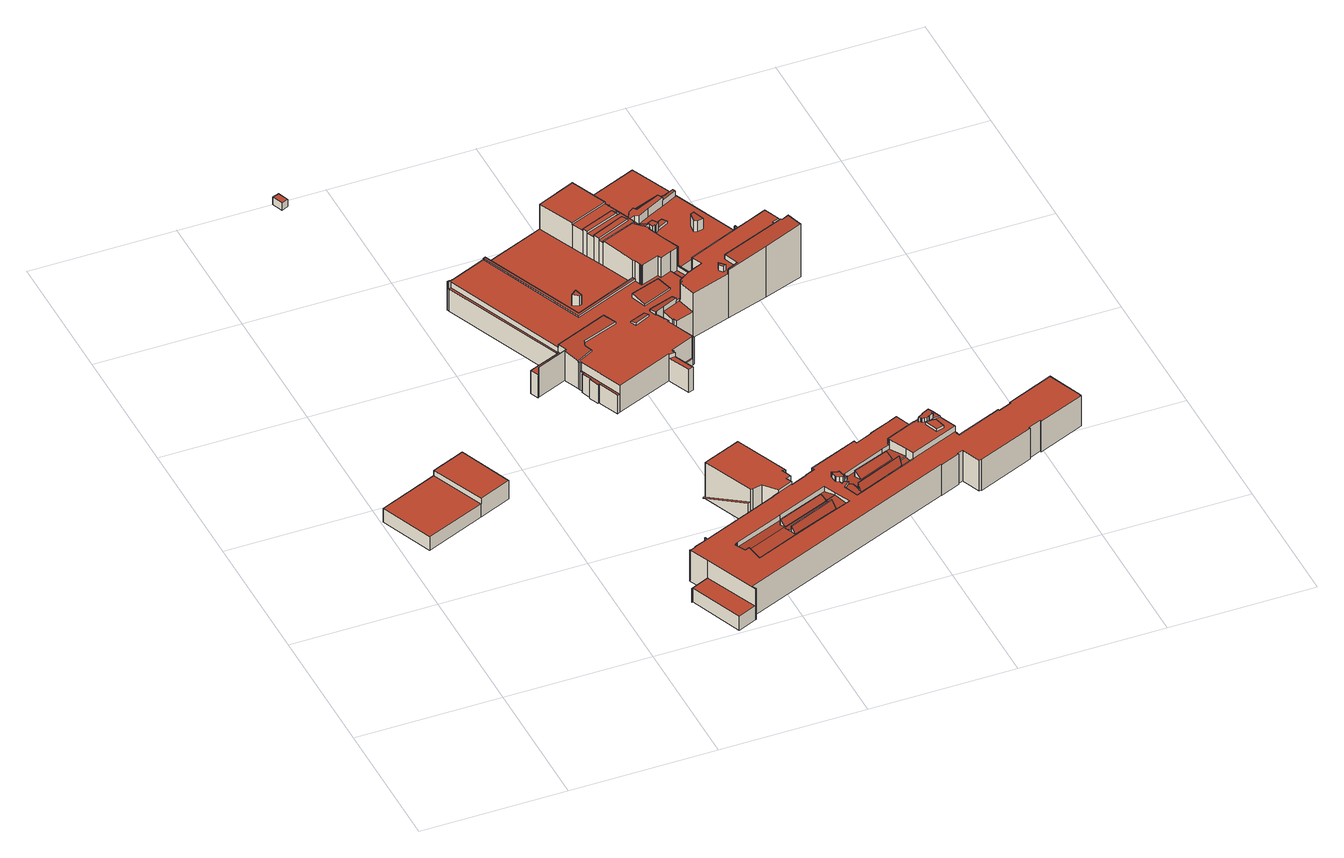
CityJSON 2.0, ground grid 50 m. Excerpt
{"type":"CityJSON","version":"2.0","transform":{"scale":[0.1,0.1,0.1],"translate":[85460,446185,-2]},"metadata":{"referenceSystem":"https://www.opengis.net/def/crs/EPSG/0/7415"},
"CityObjects":{
"building1":{"type":"Building","attributes":{"b3_bag_bag_overlap":0,"b3_dak_type":"multiple horizontal","b3_h_dak_50p":4.38,"b3_h_dak_70p":6.24,"b3_h_dak_max":8.24,"b3_h_dak_min":4.1,"b3_h_maaiveld":-0.932,"b3_kas_warenhuis":false,"b3_mutatie_ahn3_ahn4":false,"b3_opp_buitenmuur":696.42,"b3_opp_dak_plat":700.08,"b3_opp_dak_schuin":0,"b3_opp_grond":700.08,"b3_opp_scheidingsmuur":10.37,"b3_reconstructie_onvolledig":false,"b3_rmse_lod12":1.54,"b3_rmse_lod13":1.54,"b3_rmse_lod22":0.111,"b3_val3dity_lod12":"[]","b3_val3dity_lod13":"[]","b3_val3dity_lod22":"[]","b3_volume_lod12":5016.52,"b3_volume_lod13":5016.52,"b3_volume_lod22":4171.41,"geconstateerd":false,"oorspronkelijkbouwjaar":2004,"status":"Pand in gebruik"},"children":["building1-1"]},
"building1-1":{"type":"BuildingPart","parents":["building1"],"geometry":[{"type":"Solid","lod":"2.2","boundaries":[[[[0,1,2,3,4,5,6,7]],[[8,3,2,9]],[[10,4,3,8]],[[9,2,1,11]],[[12,13,14,15]],[[15,14,0,7,16]],[[17,6,5,13,12]],[[16,7,6,17]],[[13,5,4,10]],[[11,1,0,14]],[[16,17,12,15]],[[11,14,13,10,8,9]]]],"semantics":{"surfaces":[{"type":"GroundSurface"},{"type":"WallSurface","on_footprint_edge":true},{"type":"WallSurface","on_footprint_edge":false},{"type":"RoofSurface"}],"values":[[0,1,1,1,2,1,1,1,1,1,3,3]]}}]},
"building2":{"type":"Building","attributes":{"b3_dak_type":"horizontal","b3_h_dak_50p":1.84,"b3_h_dak_70p":1.85,"b3_h_dak_max":1.9,"b3_h_dak_min":1.78,"b3_h_maaiveld":-1.11,"b3_kas_warenhuis":false,"b3_mutatie_ahn3_ahn4":false,"b3_opp_buitenmuur":38.38,"b3_opp_dak_plat":9.99,"b3_opp_dak_schuin":0,"b3_opp_grond":9.99,"b3_opp_scheidingsmuur":0,"b3_reconstructie_onvolledig":false,"b3_rmse_lod12":0.0242,"b3_rmse_lod13":0.0242,"b3_rmse_lod22":0.0225,"b3_val3dity_lod12":"[]","b3_val3dity_lod13":"[]","b3_val3dity_lod22":"[]","b3_volume_lod12":29.57,"b3_volume_lod13":29.57,"b3_volume_lod22":29.48,"geconstateerd":false,"oorspronkelijkbouwjaar":1992,"status":"Pand in gebruik"},"children":["building2-1"]},
"building2-1":{"type":"BuildingPart","parents":["building2"],"geometry":[{"type":"Solid","lod":"2.2","boundaries":[[[[18,19,20,21]],[[22,20,19,23]],[[24,21,20,22]],[[25,18,21,24]],[[23,19,18,25]],[[23,25,24,22]]]],"semantics":{"surfaces":[{"type":"GroundSurface"},{"type":"WallSurface","on_footprint_edge":true},{"type":"RoofSurface"}],"values":[[0,1,1,1,1,2]]}}]},
"building3":{"type":"Building","attributes":{"b3_bag_bag_overlap":0,"b3_dak_type":"slanted","b3_h_dak_50p":10.85,"b3_h_dak_70p":10.88,"b3_h_dak_max":15.21,"b3_h_dak_min":-0.99,"b3_h_maaiveld":-1.17,"b3_kas_warenhuis":false,"b3_mutatie_ahn3_ahn4":false,"b3_opp_buitenmuur":5917.38,"b3_opp_dak_plat":4438.51,"b3_opp_dak_schuin":852.81,"b3_opp_grond":3649.98,"b3_opp_scheidingsmuur":0,"b3_reconstructie_onvolledig":false,"b3_rmse_lod12":1.74,"b3_rmse_lod13":0.94,"b3_rmse_lod22":0.356,"b3_val3dity_lod12":"[]","b3_val3dity_lod13":"[]","b3_val3dity_lod22":"[303]","b3_volume_lod12":43970.38,"b3_volume_lod13":42569.46,"b3_volume_lod22":42365.7,"geconstateerd":false,"oorspronkelijkbouwjaar":1930,"status":"Pand in gebruik"},"children":["building3-1"]},
"building3-1":{"type":"BuildingPart","parents":["building3"],"geometry":[{"type":"MultiSurface","lod":"2.2","boundaries":[[[26,27,28,29,30,31,32,33,34,35,36,37,38,39,40,41,42,43,44,45,46,47,48,49,50,51,52,53,54,55,56,57,58,59,60,61,62,63,64,65,66,67,68,69,70,71,72,73,74,75,76,77,78,79,80,81,82,83,84,85,86,87,88,89,90,91,92,93,94,95,96,97,98,99,100,101,102,103,104,105,106,107,108,109,110,111,112,113,114,115,116,117,118]],[[119,120,121,122]],[[123,102,101,124]],[[124,101,100,125]],[[125,100,99,126]],[[127,117,116,128]],[[129,118,117,127]],[[130,131,132,133]],[[134,135,131,130]],[[136,98,97,137]],[[137,97,96,138]],[[139,86,85,140,141]],[[142,87,86,139]],[[126,99,98,136]],[[138,96,95,143]],[[144,31,30,145]],[[141,140,146,147]],[[148,149,78,77,150]],[[150,77,76,151]],[[152,69,68,153]],[[154,155,156,157]],[[158,74,73,155,154]],[[153,68,67,159]],[[160,65,64,161]],[[161,64,63,162]],[[163,62,61,164]],[[162,63,62,163]],[[165,47,46,166]],[[166,46,45,167]],[[168,38,37,169]],[[170,41,40,171]],[[172,33,32,173]],[[173,32,31,144]],[[133,132,174,175]],[[176,28,27,177]],[[178,179,180,181]],[[182,109,108,183]],[[128,116,115,184]],[[184,115,114,185]],[[186,112,111,187]],[[187,111,110,188]],[[188,110,109,182]],[[189,106,105,190]],[[191,107,106,189]],[[183,108,107,191]],[[192,171,40,39,193]],[[167,45,44,194]],[[44,195,194]],[[196,43,42,197]],[[197,42,41,170]],[[198,196,171,192]],[[199,36,35,200]],[[169,37,36,199]],[[195,44,43,196,198]],[[194,195,193,201]],[[201,193,39,38,168]],[[202,51,50,203]],[[204,205,70,69,152]],[[151,76,75,206]],[[207,208,209,210,211]],[[212,80,79,213,214]],[[208,83,82,215]],[[216,217,218,215,219]],[[220,221,222,223]],[[224,225,226,227]],[[227,226,135,134]],[[228,229,230,231]],[[145,30,29,121]],[[122,121,29,28,176]],[[232,233,234]],[[235,236,234]],[[237,238,239,240,241]],[[242,113,112,186]],[[185,114,113,242]],[[243,244,55,54,245,246]],[[247,248,225,224]],[[249,250,251,252]],[[252,251,248,247]],[[253,26,118,129]],[[200,35,34,120,119]],[[254,255,256,257]],[[258,93,92,259]],[[260,94,93,258]],[[261,262,263,264]],[[147,146,264,265]],[[266,267,268,235]],[[219,215,82,81,269]],[[270,84,83,208,207]],[[265,264,263,271,272]],[[273,274,275,276]],[[277,278,279,280,281]],[[282,142,279,278]],[[120,34,33,172]],[[283,284,259,285]],[[143,95,94,260]],[[286,287,288]],[[289,236,235,268,288]],[[290,291,221,220]],[[233,232,291,290]],[[292,104,103,293]],[[293,103,102,123]],[[190,105,104,292]],[[140,85,84,270]],[[231,230,294,295]],[[296,297,205,204]],[[298,299,267,266,300]],[[301,302,303]],[[299,298,303]],[[304,66,65,160,305]],[[305,160,306,307]],[[308,56,55,244]],[[245,54,53,309]],[[310,311,244,243]],[[312,313,314,311,310,315]],[[246,245,316,317]],[[309,53,52,316]],[[317,316,52,51,202]],[[318,319,320,321]],[[322,323,324,325]],[[323,322,326]],[[269,81,80,212]],[[211,210,149,148]],[[213,79,78,149]],[[210,209,218,217]],[[214,213,217,216]],[[327,90,89,328]],[[328,89,88,329]],[[330,331,332,333]],[[334,335,336,337]],[[337,336,338,339]],[[339,338,250,249]],[[241,240,335,334]],[[240,239,340]],[[315,310,341,342]],[[342,341,343,344,345]],[[346,164,61,60,347]],[[307,306,164,346]],[[348,349,350,351,352]],[[353,354,355,356]],[[356,355,357,358]],[[285,259,92,91,359]],[[360,361,359,362]],[[284,363,331,330]],[[364,365,274,273]],[[366,367,368,369]],[[58,370,371,59]],[[57,372,373,374]],[[370,58,374]],[[375,59,371,313,312]],[[373,372,314,313]],[[372,57,56,308]],[[347,60,59,375]],[[376,287,286,377]],[[362,359,91,90,327]],[[378,379,380,381]],[[369,368,349,348]],[[351,350,361,360]],[[352,351,382,383]],[[383,382,229,228]],[[157,156,71,70,205]],[[384,72,71,156]],[[155,73,72,384]],[[333,332,385,386]],[[387,388,389,390]],[[391,392,393,388,387,394]],[[390,389,393,392]],[[395,396,397,388,387]],[[394,387,388,398,399,400]],[[325,324,401]],[[402,403,404,405]],[[405,404,406,407]],[[408,409,403,402]],[[281,280,409,408]],[[410,411,379,378]],[[381,380,412,413]],[[413,412,365,364]],[[414,415,416,417]],[[417,416,418,419]],[[400,399,319,318]],[[399,398,354,353]],[[321,320,415,414]],[[175,174,420,255,254]],[[421,422,262,261]],[[423,424,422,421]],[[179,425,426,271]],[[425,179,178,427]],[[272,271,426,363,284,283]],[[329,88,87,142,282]],[[255,420,236,289]],[[223,222,428]],[[300,266,428]],[[206,75,74,158,429]],[[429,158,297,296]],[[377,286,302,430]],[[430,302,301,340]],[[407,406,431,432]],[[433,434,278,277]],[[295,294,434,433]],[[435,436,411,410]],[[276,275,436,435]],[[345,344,159,437]],[[437,159,67,66,304]],[[344,343,203,438]],[[438,203,50,49,439]],[[440,441,442]],[[358,357,424,423]],[[443,444,445,180]],[[181,180,445,441,440]],[[432,431,446,447]],[[447,446,448,449]],[[449,448,367,366]],[[419,418,450,451]],[[451,450,392,391]],[[386,385,396,395]],[[452,453,454]],[[444,443,454]],[[453,452,397,396]],[[455,48,47,165]],[[439,49,48,455]],[[177,27,26,253]],[[257,256,238,237]],[[171,196,197,170]],[[193,195,198,192]],[[172,173,144,145,121,120]],[[309,316,245]],[[217,213,149,210]],[[218,209,208,215]],[[214,216,219,269,212]],[[164,306,160,161,162,163]],[[373,313,371,370,374]],[[372,308,244,311,314]],[[430,340,376,377]],[[155,384,156]],[[393,389,388]],[[325,401,326,322]],[[399,353,356,319]],[[363,426,425,427,442,331]],[[434,294,230,229,382,351,360,362,327,328,329,282,278]],[[223,428,266,235,234,233,290,220]],[[300,428,222,221,291,232,234,236,420,174,132,131,135,226,225,248,251,250,338,336,298]],[[297,158,154,157,205]],[[302,286,288,268,267,299,303]],[[340,301,303,298,336,335,240]],[[367,448,446,431,406,404,403,409,280,279,142,139,141,147,265,272,283,285,359,361,350,349,368],[275,274,365,412,380,379,411,436]],[[276,435,410,378,381,413,364,273]],[[437,304,305,307,346,347,375,312,315,342,345]],[[203,343,341,310,243,246,317,202]],[[181,440,442,427,178]],[[449,366,369,348,352,383,228,231,295,433,277,281,408,402,405,407,432,447]],[[451,391,394,400,318,321,414,417,419]],[[453,396,385,332,331,442,441,445,444,454]],[[397,452,454,443,180,179,271,263,262,422,424,357,355,354,398,388],[401,324,323,326]],[[177,253,129,127,128,184,185,242,186,187,188,182,183,191,189,190,292,293,123,124,125,126,136,137,138,143,260,258,259,284,330,333,386,395,387,390,392,450,418,416,415,320,319,356,358,423,421,261,264,146,140,270,207,211,148,150,151,206,429,296,204,152,153,159,344,438,439,455,165,166,167,194,201,168,169,199,200,119,122,176],[254,257,237,241,334,337,339,249,252,247,224,227,134,130,133,175]],[[238,256,255,289,288,287,376,340,239]]],"semantics":{"surfaces":[{"type":"GroundSurface"},{"type":"WallSurface","on_footprint_edge":false},{"type":"WallSurface","on_footprint_edge":true},{"type":"RoofSurface"}],"values":[0,1,2,2,2,2,2,1,1,2,2,2,2,2,2,2,1,2,2,2,1,2,2,2,2,2,2,2,2,2,2,2,2,1,2,1,2,2,2,2,2,2,2,2,2,2,2,2,2,2,1,2,2,2,1,2,2,2,2,1,2,2,1,1,1,1,1,2,2,1,1,1,2,2,2,1,1,1,2,2,1,2,2,1,1,1,2,2,1,1,1,1,2,1,2,1,1,1,1,2,2,2,2,1,1,1,1,1,2,1,2,2,1,1,1,2,2,1,1,1,2,1,2,1,1,2,2,1,1,1,1,1,1,1,1,2,1,1,1,1,2,1,1,1,1,2,2,2,1,1,2,2,1,2,1,1,1,1,1,2,2,2,1,1,1,1,1,1,1,1,1,1,1,1,1,1,1,1,1,1,1,1,1,1,1,1,1,2,1,1,1,2,1,1,1,1,1,1,1,1,1,2,1,2,1,1,1,1,1,1,1,1,1,1,1,1,1,2,2,2,1,3,3,3,3,3,3,3,3,3,3,3,3,3,3,3,3,3,3,3,3,3,3,3,3,3,3,3,3,3,3,3,3,3]}}]},
"building4":{"type":"Building","attributes":{"b3_bag_bag_overlap":8.83,"b3_dak_type":"multiple horizontal","b3_h_dak_50p":8.65,"b3_h_dak_70p":8.88,"b3_h_dak_max":20.26,"b3_h_dak_min":-0.68,"b3_h_maaiveld":-1.91,"b3_kas_warenhuis":false,"b3_mutatie_ahn3_ahn4":false,"b3_opp_buitenmuur":7132.09,"b3_opp_dak_plat":5559.11,"b3_opp_dak_schuin":498.47,"b3_opp_grond":5441.88,"b3_opp_scheidingsmuur":78.03,"b3_reconstructie_onvolledig":false,"b3_rmse_lod12":3.61,"b3_rmse_lod13":1.05,"b3_rmse_lod22":0.422,"b3_val3dity_lod12":"[]","b3_val3dity_lod13":"[]","b3_val3dity_lod22":"[303]","b3_volume_lod12":58757.96,"b3_volume_lod13":65928.94,"b3_volume_lod22":64118.16,"geconstateerd":false,"oorspronkelijkbouwjaar":2007,"status":"Pand in gebruik"},"children":["building4-1"]},
"building4-1":{"type":"BuildingPart","parents":["building4"],"geometry":[{"type":"Solid","lod":"2.2","boundaries":[[[[456,457,458,459,460,461,462,463,464,465,466,467,468,469,470,471,472,473,474,475,476,477,478,479,480,481,482,483,484,485,486,487,488,489,490,491,492,493,494,495,496,497,498,499,500,501,502,503,504,505,506,507,508,509,510,511,512,513,514,515,516,517,518,519]],[[520,468,467,521]],[[521,467,466,522]],[[523,469,468,520]],[[524,470,469,523]],[[525,503,502,526]],[[527,528,529]],[[527,530,531,532,533]],[[533,532,534,535]],[[536,462,461,537]],[[538,539,464,463,540]],[[540,463,462,536,541]],[[537,461,460,542]],[[543,544,456,519,545]],[[546,547,548,549]],[[550,511,510,551]],[[552,553,554,555]],[[556,509,508,557]],[[557,508,507,558,559]],[[560,561,562,563]],[[564,565,566,567]],[[568,569,565,564]],[[551,510,509,556]],[[570,504,503,525]],[[571,506,505,572]],[[572,505,504,570]],[[573,497,496,574]],[[575,576,577,578]],[[579,580,581,582,583]],[[584,585,586,587,588]],[[589,494,493,590,591]],[[592,471,470,524]],[[593,477,476,594]],[[595,481,480,596,597]],[[598,478,477,593]],[[599,600,601,602,603]],[[603,602,604,605]],[[606,607,608,609]],[[610,611,600,599]],[[612,613,614,611,610]],[[615,616,617,618,619]],[[609,608,492,491,620]],[[621,622,586,585]],[[623,624,625,626]],[[627,490,489,628]],[[628,489,488,629]],[[630,631,624,623]],[[632,633,634,635]],[[635,634,636,637]],[[638,639,640,641,642]],[[642,641,637,643]],[[644,552,645,646]],[[646,645,616,615]],[[647,648,649,650]],[[651,500,499,652]],[[653,654,655,656,657]],[[658,659,660,661]],[[662,663,664,665,666]],[[667,668,669,670]],[[671,672,670,673]],[[666,665,633,632]],[[674,675,668,667]],[[639,487,486,676]],[[677,678,679,680]],[[605,604,678,677]],[[681,682,479,478,598]],[[683,684,682,681]],[[685,686,687,688]],[[688,687,689,690,691]],[[690,689,692,693]],[[673,670,669,648,647]],[[617,694,622,621]],[[695,696,694,617,616]],[[596,480,479,682]],[[652,499,498,696,695]],[[561,501,500,651]],[[697,698,699,700]],[[563,562,701,580,579]],[[702,703,704]],[[535,534,704]],[[529,528,705,706,707]],[[590,493,492,608]],[[708,709,710,711]],[[574,496,495,587]],[[588,587,495,494,589]],[[712,472,471,592]],[[713,712,714,715]],[[716,717,475,474,718]],[[718,474,473,719,720]],[[721,483,482,722]],[[723,722,482,481,595]],[[724,725,722,723]],[[715,714,539,538]],[[726,727,728,729]],[[730,726,731,732]],[[733,734,735,736]],[[737,738,734,733]],[[522,466,465,739]],[[739,465,464,539]],[[643,637,636,629,740]],[[740,629,488,487,639,638]],[[741,742,743,731]],[[578,577,655,654]],[[744,745,746,747,748,749]],[[750,751,738,737]],[[752,518,517,751,750]],[[753,754,654,653]],[[549,548,544,543]],[[755,756,757,553,552,644]],[[758,759,676,760]],[[706,705,703,702]],[[576,485,484,761]],[[762,763,764,765]],[[760,676,486,485,576,575]],[[761,484,483,721]],[[766,767,768,769]],[[770,771,772,773,754,753]],[[774,775,776,777]],[[777,776,778,779]],[[641,640,780,778]],[[781,782,729,783]],[[779,778,780,727,726,730]],[[732,731,743,784,775,774]],[[785,786,742,741]],[[775,784,786,785]],[[787,788,771,770]],[[783,729,728,789,790,791]],[[788,792,793,794]],[[791,790,795,796]],[[796,795,782,781]],[[797,798,799,800]],[[800,799,756,755]],[[801,802,803,804,805]],[[719,473,472,712,713]],[[806,807,717,716]],[[805,804,513,512,808]],[[700,699,809,810]],[[810,809,808,811]],[[558,507,506,571]],[[812,813,814,815]],[[661,660,816,817]],[[555,554,701,562]],[[817,816,818,819]],[[820,821,822,823,824]],[[825,826,807,806]],[[736,735,746,745]],[[827,828,745,744]],[[754,773,759,758]],[[815,814,683,826,825]],[[583,582,829,830]],[[831,832,613,612]],[[591,590,585,584]],[[833,834,835,836]],[[696,498,497,573]],[[611,614,837,838]],[[839,840,709,708]],[[841,842,601,600]],[[843,844,845,846]],[[846,845,847,848]],[[849,850,607,606,851]],[[838,837,842,841]],[[852,514,513,804]],[[811,808,512,511,550]],[[619,618,853,854]],[[855,856,840,839]],[[857,858,856,855]],[[859,860,832,831]],[[680,679,860,859]],[[861,862,547,546]],[[862,457,456,544]],[[863,458,457,862,861]],[[864,865,459,458,863]],[[559,558,866,867]],[[567,566,868,869]],[[582,581,757,756]],[[870,871,803,802]],[[872,873,871,870]],[[874,875,876,877]],[[830,829,875,874]],[[878,872,767,766]],[[748,747,879,880]],[[869,868,569,568]],[[526,502,501,561,560]],[[819,818,659,658]],[[867,866,698,697]],[[877,876,802,801]],[[749,748,873,872,878]],[[769,768,881,882]],[[751,517,516,879]],[[880,879,516,515,883]],[[883,515,514,852]],[[650,649,792,788,787]],[[790,789,772,771]],[[720,719,884,885]],[[594,476,475,717]],[[886,887,888,889]],[[889,888,813,812]],[[890,891,834,833]],[[882,881,828,827]],[[836,835,892,893]],[[893,892,891,890]],[[626,625,850,849,894]],[[894,849,530,527]],[[691,690,672,671]],[[854,853,686,685]],[[885,884,895,896]],[[620,491,490,627]],[[848,847,531,530]],[[851,606,844,843]],[[542,460,459,865]],[[541,536,865,864]],[[657,656,897,898]],[[898,897,899,900]],[[900,899,901,902]],[[903,904,798,797]],[[902,901,904,903]],[[707,706,905,906]],[[907,908,909,910,631,630]],[[794,793,675,674]],[[597,596,911,725,724]],[[725,911,684,683,814]],[[693,692,821,820]],[[912,913,763,762]],[[914,915,913,912]],[[765,764,915,914]],[[916,917,858,857]],[[896,895,887,886]],[[918,919,910,909,908]],[[908,909,920,921]],[[906,905,909,908,907]],[[711,710,917,916]],[[545,519,518,752]],[[921,920,922,923]],[[923,922,664,663]],[[824,823,663,662]],[[823,822,919,918]],[[739,539,714,712,592,524,523,520,521,522]],[[740,638,642,643]],[[703,705,528,527,533,535,704]],[[732,774,777,779,730]],[[786,784,743,742]],[[796,781,783,791]],[[555,562,561,651,652,695,616,645,552]],[[754,758,760,575,578,654]],[[591,584,588,589]],[[696,573,574,587,586,622,694]],[[838,841,600,611]],[[680,859,831,612,610,599,603,605,677]],[[862,544,548,547]],[[757,581,580,701,554,553]],[[869,568,564,567]],[[819,658,661,817]],[[867,697,700,810,811,550,551,556,557,559]],[[877,801,805,808,809,699,698,866,558,571,572,570,525,526,560,563,579,583,830,874],[659,818,816,660]],[[751,879,747,746,735,734,738]],[[883,852,804,803,871,873,748,880]],[[772,789,728,727,780,640,639,676,759,773],[764,763,913,915]],[[594,717,807,826,683,681,598,593]],[[882,827,744,749,878,766,769]],[[893,890,833,836]],[[851,843,846,848,530,849]],[[906,907,630,623,626,894,527,529,707]],[[865,536,537,542]],[[902,903,797,800,755,644,646,615,619,854,685,688,691,671,673,647,650,787,770,753,653,657,898,900]],[[675,793,792,649,648,669,668]],[[597,724,723,595]],[[684,911,596,682]],[[765,914,912,762]],[[896,886,889,812,815,825,806,716,718,720,885]],[[823,918,908,921,923,663]],[[711,916,857,855,839,708]],[[545,752,750,737,733,736,745,828,881,768,767,872,870,802,876,875,829,582,756,799,798,904,901,899,897,656,655,577,576,761,721,722,725,814,813,888,887,895,884,719,713,715,538,540,541,864,863,861,546,549,543],[566,565,569,868],[891,892,835,834]],[[664,922,920,909,905,706,702,704,534,532,531,847,845,844,606,609,620,627,628,629,636,634,633,665]],[[824,662,666,632,635,637,641,778,776,775,785,741,731,726,729,782,795,790,771,788,794,674,667,670,672,690,693,820]],[[919,822,821,692,689,687,686,853,618,617,621,585,590,608,607,850,625,624,631,910],[679,678,604,602,601,842,837,614,613,832,860],[917,710,709,840,856,858]]]],"semantics":{"surfaces":[{"type":"GroundSurface"},{"type":"WallSurface","on_footprint_edge":true},{"type":"WallSurface","on_footprint_edge":false},{"type":"RoofSurface"}],"values":[[0,1,1,1,1,1,2,2,2,1,1,1,1,1,2,1,2,1,1,2,2,2,1,1,1,1,1,2,2,2,1,1,1,1,1,2,2,2,2,2,2,1,2,2,1,1,2,2,2,2,2,2,2,2,1,2,2,2,2,2,2,2,1,2,2,1,2,2,2,2,2,2,2,1,1,1,2,2,2,2,2,1,2,1,1,1,2,1,1,1,1,2,2,2,2,2,2,1,1,2,1,2,2,2,2,1,2,2,2,2,2,1,2,1,1,2,2,2,2,2,2,2,2,2,2,2,2,2,2,2,2,2,2,1,2,1,2,2,1,2,2,2,2,2,2,2,2,2,2,2,2,2,2,1,2,2,2,2,2,2,2,1,1,2,2,2,2,2,2,1,1,1,2,2,2,2,2,2,2,2,2,2,1,2,2,2,2,2,1,1,1,2,2,2,1,2,2,2,2,2,2,2,2,2,2,2,1,2,2,1,2,2,2,2,2,2,2,2,2,2,2,2,2,2,2,2,2,2,2,2,2,1,2,2,2,2,3,3,3,3,3,3,3,3,3,3,3,3,3,3,3,3,3,3,3,3,3,3,3,3,3,3,3,3,3,3,3,3,3,3,3,3,3,3,3]]}}]}
},
"vertices":[
[287,827,11],[77,740,11],[3,925,11],[4,925,11],[3,926,11],[210,1012,11],[326,1060,11],[400,874,11],[4,925,63],[3,925,63],[3,926,63],[77,740,63],[210,1012,83],[210,1012,63],[287,827,63],[287,827,83],[400,874,83],[326,1060,83],
[340,2499,9],[355,2462,9],[332,2452,9],[317,2490,9],[332,2452,38],[355,2462,38],[317,2490,38],[340,2499,38],
[1622,365,8],[853,48,8],[859,33,8],[855,32,8],[791,5,8],[716,188,8],[714,188,8],[713,190,8],[778,218,8],[749,287,8],[754,289,8],[755,288,8],[772,295,8],[771,296,8],[768,304,8],[764,312,8],[794,324,8],[797,317,8],[801,308,8],[818,315,8],[814,324,8],[817,325,8],[821,316,8],[1089,427,8],[1089,428,8],[1079,452,8],[1055,442,8],[1054,442,8],[1045,464,8],[1044,465,8],[1029,459,8],[1024,471,8],[950,648,8],[959,652,8],[1092,706,8],[1170,520,8],[1171,517,8],[1169,516,8],[1179,490,8],[1172,487,8],[1155,480,8],[1164,459,8],[1165,458,8],[1223,482,8],[1222,484,8],[1215,500,8],[1248,514,8],[1249,512,8],[1252,507,8],[1424,578,8],[1428,567,8],[1487,592,8],[1486,593,8],[1477,616,8],[1474,624,8],[1550,655,8],[1554,646,8],[1563,625,8],[1591,637,8],[1619,567,8],[1620,566,8],[1640,574,8],[1683,592,8],[1685,586,8],[1689,587,8],[1702,555,8],[1726,497,8],[1729,489,8],[1727,488,8],[1732,478,8],[1891,544,8],[1892,541,8],[1893,539,8],[1939,558,8],[1938,560,8],[1936,562,8],[2101,630,8],[2151,509,8],[2149,508,8],[2150,505,8],[1988,438,8],[1988,440,8],[1986,443,8],[1941,424,8],[1942,421,8],[1943,419,8],[1746,338,8],[1745,340,8],[1738,338,8],[1711,403,8],[1691,395,8],[1692,392,8],[1623,363,8],[778,218,129],[778,218,61],[855,32,62],[855,32,129],[2101,630,128],[1936,562,128],[1938,560,128],[1939,558,128],[1692,392,128],[1691,395,128],[1623,363,128],[1068,332,129],[1068,332,110],[1067,334,109],[1067,334,129],[894,263,129],[894,263,110],[1893,539,128],[1892,541,128],[1891,544,128],[1620,566,150],[1619,567,128],[1619,567,150],[1640,574,150],[1732,478,128],[716,188,61],[791,5,62],[1513,523,128],[1513,523,150],[1486,593,128],[1486,593,43],[1487,592,128],[1428,567,128],[1223,482,129],[1165,458,129],[1249,512,45],[1249,512,11],[1215,500,11],[1215,500,45],[1252,507,45],[1164,459,129],[1172,487,11],[1179,490,11],[1169,516,11],[1171,517,11],[1170,520,11],[817,325,129],[814,324,129],[818,315,129],[772,295,129],[755,288,129],[764,312,47],[768,304,47],[713,190,61],[714,188,61],[1250,409,109],[1250,409,129],[859,33,129],[853,48,129],[1516,445,138],[1516,445,120],[1349,375,121],[1349,375,138],[1941,424,128],[1986,443,128],[1711,403,128],[1738,338,128],[1746,338,128],[1943,419,128],[1942,421,128],[1988,438,128],[2150,505,127],[1988,440,128],[768,304,93],[771,296,92],[801,308,129],[801,308,94],[797,317,47],[794,324,47],[797,317,94],[754,289,129],[749,287,129],[771,296,129],[1079,452,58],[1089,428,57],[1222,484,129],[1222,484,45],[1424,578,128],[1563,625,128],[1563,625,33],[1551,620,35],[1551,620,43],[1551,620,128],[1474,624,58],[1477,616,44],[1477,616,58],[1554,646,33],[1543,642,58],[1543,642,43],[1543,642,35],[1554,646,58],[1224,374,134],[1224,374,114],[1059,307,114],[1059,307,135],[892,260,129],[892,260,110],[895,261,110],[895,261,129],[1682,564,171],[1682,564,154],[1674,583,154],[1674,583,170],[1232,356,119],[1232,356,120],[1233,355,119],[1233,353,118],[1233,353,119],[1181,270,129],[1181,270,110],[1092,234,110],[1092,234,111],[1092,234,129],[1745,340,128],[1044,465,58],[1044,465,11],[1045,464,11],[1045,464,58],[892,259,129],[892,259,110],[905,220,129],[905,220,119],[886,256,110],[886,256,129],[1622,365,128],[1269,368,128],[1269,368,120],[1294,314,110],[1294,314,128],[1729,489,128],[1726,497,128],[1727,488,128],[1484,506,128],[1484,506,111],[1515,518,111],[1515,518,128],[1515,518,150],[1067,286,119],[1067,286,117],[1233,353,117],[1550,655,58],[1591,637,128],[1543,456,120],[1543,456,150],[1664,494,160],[1664,494,150],[1690,503,150],[1690,503,159],[1644,570,166],[1644,570,154],[1644,570,150],[1636,567,150],[1636,567,165],[1640,574,154],[1556,426,150],[1556,426,128],[1726,497,150],[1242,331,121],[1242,331,116],[1236,346,118],[1233,353,120],[1234,356,120],[1234,356,119],[2149,508,127],[2151,509,127],[1650,575,154],[1650,575,167],[1256,498,129],[1256,498,45],[1063,284,120],[1063,284,117],[1067,286,120],[1076,262,116],[1076,262,121],[1067,277,118],[1155,480,139],[1172,487,139],[1159,520,11],[1159,520,139],[1029,459,11],[1054,442,10],[1040,474,58],[1040,474,11],[1033,473,139],[1033,473,91],[1033,473,11],[1040,474,139],[1055,442,10],[1055,442,58],[1315,433,147],[1315,433,128],[1314,439,128],[1314,439,147],[1492,486,135],[1492,486,114],[1363,434,114],[1363,434,137],[1502,463,117],[1689,587,154],[1685,586,154],[1683,592,154],[1356,343,128],[1356,343,111],[1327,331,111],[1327,331,128],[929,167,129],[929,167,111],[921,226,120],[921,226,129],[921,227,119],[921,227,129],[1084,248,113],[1073,480,58],[1073,480,139],[1112,438,57],[1112,438,129],[1112,438,139],[1170,520,139],[1092,706,139],[1666,554,168],[1666,554,150],[1677,557,150],[1677,557,154],[1677,557,170],[1336,430,128],[1336,430,113],[1320,435,111],[1320,435,128],[1332,440,111],[1332,440,128],[1702,555,150],[1678,554,154],[1678,554,150],[1702,555,154],[1556,426,111],[1646,540,160],[1646,540,150],[1656,548,167],[1656,548,150],[1663,554,150],[1663,554,168],[950,648,4],[959,652,4],[1024,471,11],[1024,471,90],[954,640,8],[959,652,139],[1249,315,113],[1242,331,137],[1670,544,160],[1670,544,150],[1667,541,150],[1667,541,160],[1676,563,154],[1676,563,170],[1248,514,11],[1307,383,119],[1307,383,128],[1314,409,128],[1314,409,114],[1307,402,115],[1307,402,128],[1304,413,147],[1304,413,128],[1304,413,113],[1314,409,147],[1329,402,128],[1329,402,121],[1329,402,116],[1319,414,114],[1319,414,128],[1319,414,147],[1372,409,117],[1634,565,164],[1634,565,150],[1631,561,150],[1631,561,164],[1636,559,150],[1636,559,165],[1636,566,165],[1636,566,150],[1673,541,160],[1673,541,150],[1648,541,150],[1648,541,160],[1310,438,147],[1310,438,128],[1290,444,128],[1290,444,147],[1291,422,128],[1291,422,147],[1269,368,119],[1485,505,128],[1485,505,111],[1330,440,128],[1330,440,111],[1516,445,116],[1543,456,116],[1517,426,113],[1067,287,119],[1252,507,129],[1076,262,137],[1639,557,150],[1639,557,165],[1649,572,166],[1649,572,154],[1681,541,160],[1681,541,150],[1164,459,139],[1089,428,129],[1089,427,129],[1349,369,130],[1349,369,115],[1352,358,113],[1348,375,121],[1348,375,116],[1349,375,116],[1641,553,150],[1641,553,165],[1647,553,150],[1647,553,166],[1293,419,128],[1293,419,147],[1342,396,118],[1342,396,119],[1343,391,118],[821,316,129],
[1186,1264,1],[1106,1231,1],[1103,1230,1],[1107,1221,1],[1136,1151,1],[1119,1144,1],[1087,1220,1],[1086,1222,1],[889,1140,1],[878,1136,1],[847,1208,1],[843,1206,1],[829,1239,1],[834,1241,1],[820,1274,1],[825,1276,1],[820,1290,1],[817,1297,1],[795,1350,1],[691,1307,1],[686,1305,1],[674,1334,1],[783,1378,1],[782,1381,1],[606,1804,1],[603,1811,1],[611,1814,1],[624,1819,1],[624,1818,1],[749,1870,1],[757,1873,1],[979,1965,1],[1113,2021,1],[1141,2033,1],[1146,2022,1],[1350,2106,1],[1422,1934,1],[1518,1702,1],[1520,1697,1],[1515,1695,1],[1500,1689,1],[1499,1691,1],[1286,1601,1],[1284,1600,1],[1306,1551,1],[1307,1551,1],[1472,1621,1],[1534,1647,1],[1605,1676,1],[1628,1622,1],[1603,1612,1],[1616,1578,1],[1618,1574,1],[1642,1583,1],[1660,1527,1],[1524,1481,1],[1376,1433,1],[1240,1388,1],[1176,1367,1],[1172,1380,1],[1167,1378,1],[1152,1372,1],[1148,1370,1],[1191,1266,1],[829,1239,75],[843,1206,74],[847,1208,74],[834,1241,74],[820,1274,74],[1534,1647,172],[1472,1621,172],[1356,1924,129],[1269,1887,97],[1269,1887,128],[1356,1924,120],[1356,1924,99],[1356,1925,99],[1356,1925,129],[1274,1920,98],[1274,1920,101],[1087,1220,90],[1119,1144,91],[889,1140,106],[889,1140,71],[1086,1222,106],[1087,1220,106],[1136,1151,90],[1186,1264,106],[1186,1264,25],[1191,1266,106],[1104,1236,106],[1104,1236,25],[1184,1269,25],[1184,1269,106],[1524,1481,198],[1660,1527,208],[1279,1601,111],[1279,1601,95],[1301,1548,96],[1301,1548,111],[1642,1583,208],[1618,1574,206],[1616,1578,172],[1616,1578,206],[1307,1551,172],[1307,1551,111],[1307,1550,111],[1307,1550,172],[1093,1519,123],[1093,1519,107],[1112,1465,107],[1112,1465,113],[1196,1556,122],[1196,1556,107],[1605,1676,172],[1603,1612,172],[1628,1622,172],[1499,1691,25],[1500,1689,25],[749,1870,114],[749,1870,109],[905,1495,107],[905,1495,113],[1323,1514,172],[1323,1514,97],[1291,1500,96],[1291,1500,107],[1291,1500,172],[1513,1700,120],[1513,1700,98],[1513,1700,26],[1515,1695,25],[1515,1695,119],[1520,1697,119],[1518,1702,98],[1518,1702,120],[825,1276,73],[674,1334,91],[686,1305,90],[603,1811,113],[606,1804,88],[606,1804,113],[783,1378,91],[1291,1820,128],[1291,1820,107],[1291,1820,97],[1273,1812,97],[1273,1812,128],[1275,1809,97],[1275,1809,128],[1417,1932,99],[1417,1932,98],[1422,1934,98],[1422,1934,99],[1304,1801,128],[1304,1801,107],[1303,1801,128],[1303,1801,97],[1304,1801,97],[1284,1605,183],[1284,1605,112],[1284,1605,97],[1257,1667,97],[1257,1667,185],[1350,2106,96],[1497,1693,98],[1497,1693,26],[1263,1852,129],[1263,1852,97],[1301,1874,97],[1301,1874,129],[1146,2022,96],[1141,2033,96],[1113,2021,96],[1249,1860,128],[1249,1860,97],[1173,1879,181],[1173,1879,98],[1166,1887,98],[1166,1887,181],[1165,1891,98],[1165,1891,181],[979,1965,183],[979,1965,87],[1032,1837,89],[1032,1837,181],[1032,1837,186],[1165,1891,186],[1279,1601,183],[1279,1603,111],[1279,1603,183],[1202,1759,188],[1202,1759,153],[1207,1763,153],[1207,1763,188],[1306,1551,111],[1284,1600,112],[1135,1591,184],[1135,1591,114],[1135,1591,107],[1143,1571,107],[1143,1571,183],[1357,1460,194],[1357,1460,172],[1366,1448,172],[1366,1448,194],[1182,1850,181],[1182,1850,130],[1182,1850,98],[1170,1878,98],[1170,1878,181],[1221,1746,180],[1221,1746,153],[1217,1744,153],[1217,1744,180],[1225,1737,187],[1225,1737,180],[1217,1744,187],[1215,1761,180],[1215,1761,153],[757,1873,87],[1273,1808,128],[1273,1808,97],[1280,1789,97],[1280,1789,128],[782,1381,91],[782,1381,88],[788,1384,91],[788,1384,88],[1241,1723,186],[1241,1723,97],[1230,1732,97],[1230,1732,187],[1228,1738,97],[1228,1738,180],[1228,1738,187],[1249,1747,97],[1249,1747,180],[1284,1605,26],[1286,1601,112],[1286,1601,25],[1416,1453,190],[1416,1453,172],[1381,1440,172],[1381,1440,188],[1307,1550,97],[1255,1912,98],[1255,1912,94],[1265,1916,98],[1262,1899,96],[1262,1899,98],[1262,1899,127],[1433,1752,138],[1433,1752,98],[1415,1786,98],[1415,1786,145],[820,1290,73],[820,1290,106],[825,1294,71],[825,1294,106],[691,1307,117],[691,1307,90],[795,1350,117],[817,1297,106],[817,1297,110],[624,1819,109],[611,1814,109],[611,1814,113],[614,1808,113],[614,1808,109],[1057,1778,181],[1057,1778,90],[1067,1754,91],[1067,1754,181],[1057,1778,188],[1175,1825,181],[1175,1825,188],[1143,1386,107],[1143,1386,25],[1142,1389,25],[1142,1389,107],[1144,1386,107],[1144,1386,25],[878,1136,73],[1113,2021,184],[1187,1829,181],[1187,1829,153],[1175,1825,153],[1129,1413,118],[1129,1413,107],[1129,1413,25],[1156,1426,25],[1156,1426,100],[1156,1426,118],[1152,1372,106],[1152,1372,24],[1148,1370,106],[1131,1600,184],[1131,1600,114],[1254,1591,183],[1254,1591,107],[1254,1591,94],[910,1508,113],[910,1508,94],[757,1873,114],[624,1818,109],[934,1586,138],[934,1586,93],[915,1573,93],[915,1573,136],[1204,1467,114],[1204,1467,107],[1121,1440,107],[1121,1440,113],[1083,1715,188],[1083,1715,181],[1083,1715,92],[1131,1600,94],[1170,1836,188],[1170,1836,181],[1167,1844,181],[1167,1844,188],[1049,1796,181],[1049,1796,188],[1049,1796,90],[1183,1805,188],[1183,1805,181],[1067,1754,188],[1170,1836,153],[1181,1843,181],[1181,1843,153],[1206,1764,188],[1206,1764,181],[1075,1734,91],[1075,1734,181],[1075,1734,188],[1206,1764,153],[1207,1764,153],[1207,1764,181],[1195,1785,181],[1195,1785,188],[1209,1588,183],[1209,1588,107],[1214,1574,107],[1214,1574,183],[1225,1452,172],[1225,1452,107],[1225,1452,99],[1240,1388,100],[1240,1388,172],[690,1308,117],[690,1308,90],[1376,1433,172],[1375,1434,172],[1375,1434,187],[1376,1433,187],[972,1460,120],[972,1460,107],[788,1384,107],[788,1384,120],[1377,1453,172],[1377,1453,194],[1360,1472,172],[1360,1472,194],[1219,1759,180],[1219,1759,97],[1194,1821,97],[1194,1821,133],[1194,1821,181],[801,1354,117],[801,1354,90],[1126,1412,118],[1126,1412,107],[1267,1489,107],[1267,1489,172],[1292,1790,128],[1292,1790,97],[1040,1409,112],[1040,1409,107],[1050,1389,107],[1050,1389,116],[1343,1821,97],[1343,1821,107],[1412,1746,139],[1412,1746,98],[1330,1836,107],[1330,1836,97],[1413,1943,119],[1413,1943,99],[1380,1926,99],[1380,1926,120],[1358,1925,99],[1358,1925,120],[1364,1905,119],[1364,1905,97],[1417,1932,119],[1176,1367,100],[1236,1718,97],[1236,1718,186],[1412,1748,139],[1412,1748,98],[1401,1752,140],[1401,1752,98],[1289,1794,128],[1289,1794,97],[1106,1231,106],[1106,1231,25],[1103,1230,106],[1107,1221,106],[1107,1221,90],[1396,1504,172],[1396,1504,190],[1216,1508,107],[1216,1508,113],[1224,1457,107],[1224,1457,99],[1210,1450,107],[1210,1450,99],[1231,1465,172],[1231,1465,107],[1233,1456,107],[1233,1456,172],[1210,1450,118],[1167,1378,24],[1167,1378,100],[1116,1438,107],[1116,1438,113],[1172,1380,100],[875,1328,106],[875,1328,111],[869,1373,116],[869,1373,107],[996,1420,107],[996,1420,115],[1095,1430,112],[1095,1430,107],[1103,1413,107],[1103,1413,116],[1364,1905,130],[863,1355,107],[863,1355,114],[1141,1571,107],[1141,1571,183],[1143,1570,107],[1143,1570,183],[1145,1564,107],[1145,1564,183],[1150,1566,183],[1150,1566,107],[1243,1886,98],[1243,1886,127],[1223,1852,127],[1223,1852,123],[1223,1852,99],[1223,1852,97],[614,1808,88],[945,1566,131],[945,1566,93],[938,1563,131],[938,1563,93],[1402,1780,145],[1402,1780,98],[1210,1828,129],[1210,1828,97],[1199,1845,98],[1199,1845,128],[1192,1854,98],[1192,1854,127]
]}
